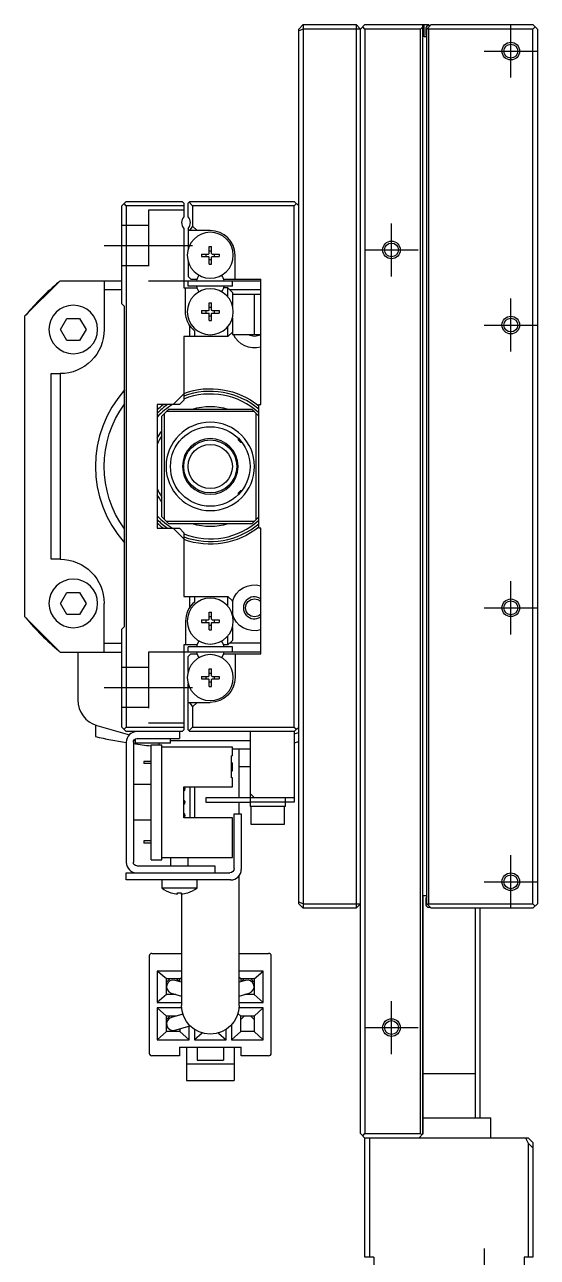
# Model space of a CAD drawing. Extents: x 0 to 1010, y -8 to 581.
# Drawn here: x 0 to 58, y 339.9 to 479.4 of the extents above; entities that cross this region are included whole.
import ezdxf

# ---------------------------------------------------------------- set-up
doc = ezdxf.new("R2010")
doc.units = 0
doc.header["$LTSCALE"] = 0.5
doc.linetypes.add('CENTER', pattern=[50.8, 31.75, -6.35, 6.35, -6.35])
doc.linetypes.add('DASHED', pattern=[19.05, 12.7, -6.35])
for name, color, linetype in [('MSM_CENTER', 1, 'CENTER'), ('MSM_CONTINUOUS', 7, 'CONTINUOUS'), ('MSM_DASHED', 4, 'DASHED'), ('MSM_NARROW', 5, 'CONTINUOUS')]:
    doc.layers.add(name, color=color, linetype=linetype)

msp = doc.modelspace()

# ---------------------------------------------------------------- linework, layer by layer
at = {"layer": 'MSM_CENTER'}
for p, q in [((55, 473.4), (55, 479.4)), ((52, 476.4), (58, 476.4)), ((41.5, 450.9), (41.5, 456.9)), ((9, 454.4), (19, 454.4)), ((38.5, 453.9), (44.5, 453.9)), ((55, 442.4), (55, 448.4)), ((52, 445.4), (58, 445.4)), ((55, 410.4), (55, 416.4)), ((52, 413.4), (58, 413.4)), ((9, 404.4), (19, 404.4)), ((55, 379.4), (55, 385.4)), ((52, 382.4), (58, 382.4)), ((41.5, 362.9), (41.5, 368.9)), ((38.5, 365.9), (44.5, 365.9)), ((52, 340.9), (52, 333.9))]:
    msp.add_line(p, q, dxfattribs=at)
at = {"layer": 'MSM_CONTINUOUS'}
for p, q in [((31.5, 479.4), (31, 478.9)), ((31.5, 478.9), (31, 478.69)), ((31, 379.9), (31, 478.9)), ((31.5, 479.4), (31.5, 379.4)), ((31.5, 479.4), (37.5, 479.4)), ((38, 478.9), (31.5, 478.9)), ((37.5, 479.4), (38, 478.9)), ((37.5, 479.4), (37.5, 379.4)), ((38.5, 479.4), (38, 478.9)), ((38, 353.9), (38, 478.9)), ((38.5, 478.9), (38.25, 479.15)), ((38.5, 479.4), (45.7, 479.4)), ((44.8, 478.9), (38.5, 478.9)), ((38.5, 478.9), (38.5, 353.9)), ((45, 479.1), (44.8, 478.9)), ((44.8, 353.9), (44.8, 478.9)), ((45, 479.4), (45, 353.8)), ((45.2, 478), (45.2, 479.4)), ((45.4, 479), (45.4, 478.3)), ((45.5, 478.9), (46, 479.4)), ((45.5, 379.9), (45.5, 478.9)), ((45.7, 478.9), (45.6, 479)), ((45.7, 479.4), (45.8, 479.3)), ((45.7, 479.3), (45.9, 479.3)), ((57.5, 478.9), (45.7, 478.9)), ((45.7, 478.9), (45.7, 379.9)), ((46, 479.4), (57.5, 479.4)), ((57.5, 479.4), (58, 478.9)), ((57.75, 479.15), (57.5, 478.9)), ((57.5, 379.9), (57.5, 478.9)), ((58, 478.9), (58, 379.9)), ((45.5, 478), (45.2, 478)), ((11, 458.9), (11.5, 459.4)), ((11.5, 458.9), (11.25, 459.15)), ((11.5, 459.4), (17.8, 459.4)), ((17.8, 459.4), (18, 459.2)), ((18, 459.2), (18, 457.66)), ((18.7, 459.4), (18.5, 459.2)), ((18.5, 457.66), (18.5, 459.2)), ((19, 458.9), (18.6, 459.3)), ((18.7, 459.4), (30.5, 459.4)), ((30.5, 459.4), (31, 458.9)), ((30.75, 459.15), (30.5, 458.9)), ((11, 447.8), (11, 458.9)), ((11.5, 458.9), (11.5, 399.9)), ((18, 458.9), (11.5, 458.9)), ((30.5, 458.9), (19, 458.9)), ((19, 458.9), (19, 456.6)), ((30.5, 399.9), (30.5, 458.9)), ((18, 456.33), (18, 449.6)), ((18.5, 456.33), (18.5, 454.01)), ((19, 456.6), (18.65, 456.1)), ((19.5, 456.1), (19, 456.6)), ((21, 456.1), (18.5, 456.1)), ((20, 453.44), (20.8, 453.44)), ((20, 453.44), (20, 453.15)), ((20.53, 453.15), (20.53, 453.44)), ((20.86, 454.3), (21.14, 454.3)), ((20.86, 453.5), (20.86, 454.3)), ((21.14, 453.77), (20.86, 453.77)), ((21.14, 453.5), (21.14, 454.3)), ((21.2, 453.44), (22, 453.44)), ((21.47, 453.15), (21.47, 453.44)), ((22, 453.44), (22, 453.15)), ((18.5, 452.58), (18.5, 450.9)), ((20, 453.15), (20.8, 453.15)), ((20.86, 452.3), (20.86, 453.09)), ((20.86, 452.83), (21.14, 452.83)), ((20.86, 452.3), (21.14, 452.3)), ((21.14, 452.3), (21.14, 453.09)), ((21.2, 453.15), (22, 453.15)), ((23.8, 450.6), (23.8, 453.3)), ((18.5, 450.9), (18.8, 450.6)), ((18.8, 450.6), (19.46, 450.6)), ((19.54, 450.73), (19.46, 450.6)), ((22.54, 450.6), (22.33, 450.97)), ((22.54, 450.6), (26.7, 450.6)), ((26.7, 436.4), (26.7, 450.6)), ((4, 450.4), (0, 446.4)), ((4, 450.4), (11, 450.4)), ((9, 450.4), (9, 444.9)), ((11, 449.4), (9, 449.4)), ((18, 450.4), (26.7, 450.4)), ((18, 449.6), (19.46, 449.6)), ((18.2, 446.9), (18.2, 449.6)), ((18.5, 449.8), (18.5, 450.4)), ((23.5, 449.8), (18.5, 449.8)), ((19.46, 449.6), (19.67, 449.22)), ((19.58, 449.4), (19.57, 449.4)), ((22.43, 449.4), (22.42, 449.4)), ((22.46, 449.46), (22.54, 449.6)), ((23, 449.6), (22.54, 449.6)), ((23, 448.56), (23, 449.6)), ((23.5, 449.1), (23, 449.6)), ((26.7, 449.4), (23.2, 449.4)), ((23.5, 449.8), (23.5, 450.4)), ((11, 447.8), (11.3, 447.5)), ((20.86, 447.9), (21.14, 447.9)), ((20.86, 447.1), (20.86, 447.9)), ((21.14, 447.1), (21.14, 447.9)), ((23.5, 449.1), (23.5, 447.61)), ((26.7, 448.85), (23.5, 448.85)), ((26, 444.35), (26, 448.85)), ((11.3, 411.3), (11.3, 447.5)), ((20, 447.04), (20.8, 447.04)), ((20, 447.04), (20, 446.75)), ((20, 446.75), (20.8, 446.75)), ((20.53, 446.75), (20.53, 447.04)), ((21.14, 447.37), (20.86, 447.37)), ((20.86, 445.9), (20.86, 446.69)), ((20.86, 446.43), (21.14, 446.43)), ((21.14, 445.9), (21.14, 446.69)), ((21.2, 447.04), (22, 447.04)), ((21.2, 446.75), (22, 446.75)), ((21.47, 446.75), (21.47, 447.04)), ((22, 447.04), (22, 446.75)), ((0, 446.4), (0, 412.4)), ((4.06, 444.9), (4.78, 446.15)), ((4.78, 446.15), (6.22, 446.15)), ((6.22, 446.15), (6.94, 444.9)), ((18.7, 444.1), (18.7, 445.3)), ((20.86, 445.9), (21.14, 445.9)), ((23, 444.1), (23, 445.23)), ((23.5, 446.18), (23.5, 444.35)), ((4.78, 443.65), (4.06, 444.9)), ((6.22, 443.65), (4.78, 443.65)), ((6.94, 444.9), (6.22, 443.65)), ((23, 444.1), (18, 444.1)), ((18, 444.1), (18, 436.9)), ((19.2, 444.75), (19.2, 444.1)), ((23, 444.1), (23.5, 444.6)), ((23.5, 444.35), (26.7, 444.35)), ((3, 418.9), (3, 439.9)), ((3, 439.9), (4, 439.9)), ((4, 439.9), (4, 418.9)), ((16.79, 436.4), (18, 437.6)), ((18, 436.9), (17.5, 436.4)), ((17.5, 436.4), (15, 436.4)), ((15, 436.4), (15, 422.4)), ((15.5, 435.1), (16.3, 435.9)), ((15.8, 435.4), (15.8, 423.4)), ((26, 435.6), (16, 435.6)), ((16.3, 435.9), (25.7, 435.9)), ((25.7, 435.9), (26.5, 435.1)), ((26.2, 423.4), (26.2, 435.4)), ((26.5, 422.4), (26.5, 436.4)), ((26.5, 436.4), (26.7, 436.4)), ((15.5, 423.7), (15.5, 435.1)), ((24.2, 432.37), (24.2, 432.56)), ((24.2, 432.37), (24.42, 432.15)), ((24.42, 432.31), (24.42, 432.15)), ((24.42, 432.15), (24.56, 432.15)), ((24.56, 432.15), (24.56, 432.15)), ((18.04, 428.33), (18.04, 428.33)), ((23.97, 428.33), (23.97, 428.33)), ((19.56, 426.6), (19.62, 426.6)), ((19.69, 426.53), (19.62, 426.6)), ((22.38, 426.6), (22.31, 426.53)), ((22.38, 426.6), (22.44, 426.6)), ((24.42, 426.65), (24.2, 426.42)), ((24.2, 426.23), (24.2, 426.42)), ((24.42, 426.65), (24.42, 426.48)), ((24.56, 426.65), (24.42, 426.65)), ((16.3, 422.9), (15.5, 423.7)), ((16, 423.2), (26, 423.2)), ((25.7, 422.9), (16.3, 422.9)), ((26, 423.2), (25.7, 422.9)), ((26, 423.2), (26.2, 423.4)), ((26.5, 423.7), (26.2, 423.4)), ((15, 422.4), (17.5, 422.4)), ((18, 421.19), (16.79, 422.4)), ((17.5, 422.4), (18, 421.9)), ((18, 421.9), (18, 414.7)), ((26.7, 422.4), (26.5, 422.4)), ((26.7, 408.2), (26.7, 422.4)), ((4, 418.9), (3, 418.9)), ((4.06, 413.9), (4.78, 415.15)), ((4.78, 415.15), (6.22, 415.15)), ((6.22, 415.15), (6.94, 413.9)), ((18, 414.7), (23, 414.7)), ((18.7, 413.49), (18.7, 414.7)), ((19.2, 414.7), (19.2, 414.04)), ((23, 413.56), (23, 414.7)), ((23.5, 414.2), (23, 414.7)), ((4.78, 412.65), (4.06, 413.9)), ((6.94, 413.9), (6.22, 412.65)), ((9, 408.4), (9, 413.9)), ((23.5, 414.2), (23.5, 412.61)), ((0, 412.4), (4, 408.4)), ((6.22, 412.65), (4.78, 412.65)), ((18.2, 411.9), (18.2, 409.2)), ((20, 412.04), (20.8, 412.04)), ((20, 412.04), (20, 411.75)), ((20, 411.75), (20.8, 411.75)), ((20.53, 411.75), (20.53, 412.04)), ((20.86, 412.9), (21.14, 412.9)), ((20.86, 412.1), (20.86, 412.9)), ((21.14, 412.37), (20.86, 412.37)), ((20.86, 410.9), (20.86, 411.69)), ((21.14, 412.1), (21.14, 412.9)), ((21.14, 410.9), (21.14, 411.69)), ((21.2, 412.04), (22, 412.04)), ((21.2, 411.75), (22, 411.75)), ((21.47, 411.75), (21.47, 412.04)), ((22, 412.04), (22, 411.75)), ((11.3, 411.3), (11, 411)), ((11, 399.9), (11, 411)), ((20.86, 411.43), (21.14, 411.43)), ((20.86, 410.9), (21.14, 410.9)), ((23, 409.2), (23, 410.23)), ((23.5, 411.18), (23.5, 409.7)), ((9, 409.4), (11, 409.4)), ((19.46, 409.2), (18, 409.2)), ((18, 409.2), (18, 399.6)), ((18.5, 408.4), (18.5, 409)), ((23.5, 409), (18.5, 409)), ((19.67, 409.57), (19.46, 409.2)), ((19.58, 409.4), (19.57, 409.4)), ((22.43, 409.4), (22.42, 409.4)), ((22.54, 409.2), (22.46, 409.33)), ((23, 409.2), (22.54, 409.2)), ((23, 409.2), (23.5, 409.7)), ((26.7, 409.4), (23.2, 409.4)), ((23.5, 408.4), (23.5, 409)), ((4, 408.4), (11, 408.4)), ((6, 408.4), (6, 402.98)), ((26.7, 408.4), (18, 408.4)), ((18.8, 408.2), (18.5, 407.9)), ((18.5, 406.21), (18.5, 407.9)), ((18.8, 408.2), (19.46, 408.2)), ((19.46, 408.2), (19.54, 408.06)), ((22.33, 407.82), (22.54, 408.2)), ((22.54, 408.2), (26.7, 408.2)), ((23.8, 408.2), (23.8, 405.5)), ((20.86, 406.5), (21.14, 406.5)), ((20.86, 405.7), (20.86, 406.5)), ((21.14, 405.97), (20.86, 405.97)), ((21.14, 405.7), (21.14, 406.5)), ((18.5, 399.6), (18.5, 404.78)), ((20, 405.64), (20.8, 405.64)), ((20, 405.64), (20, 405.35)), ((20, 405.35), (20.8, 405.35)), ((20.53, 405.35), (20.53, 405.64)), ((20.86, 404.5), (20.86, 405.29)), ((20.86, 405.03), (21.14, 405.03)), ((21.14, 404.5), (21.14, 405.29)), ((21.2, 405.64), (22, 405.64)), ((21.2, 405.35), (22, 405.35)), ((21.47, 405.35), (21.47, 405.64)), ((22, 405.64), (22, 405.35)), ((20.86, 404.5), (21.14, 404.5)), ((18.5, 402.7), (21, 402.7)), ((18.65, 402.7), (19, 402.2)), ((19, 402.2), (19.5, 402.7)), ((19, 402.2), (19, 399.9)), ((8, 400.15), (8, 398.83)), ((8.17, 400.09), (11.85, 399.04)), ((11.5, 399.4), (11, 399.9)), ((11.25, 399.65), (11.5, 399.9)), ((11.5, 399.9), (18, 399.9)), ((17.8, 399.4), (11.5, 399.4)), ((17.5, 399.4), (17.5, 398.6)), ((18, 399.6), (17.8, 399.4)), ((18.5, 399.6), (18.7, 399.4)), ((18.6, 399.5), (19, 399.9)), ((30.5, 399.4), (18.7, 399.4)), ((19, 399.9), (30.5, 399.9)), ((25.5, 399.4), (25.5, 390.9)), ((30.5, 399.9), (30.75, 399.65)), ((31, 399.9), (30.5, 399.4)), ((30.5, 399.4), (30.5, 391.4)), ((30.5, 399.14), (31, 399.28)), ((11.5, 398.2), (11.5, 384.6)), ((12.3, 398.2), (12.3, 384.6)), ((12.35, 398.4), (12.5, 398.4)), ((12.5, 398.54), (12.5, 398.1)), ((16.5, 398.1), (12.5, 398.1)), ((12.7, 398.6), (17.5, 398.6)), ((14.3, 384.9), (14.3, 397.9)), ((14.3, 397.9), (15.5, 397.9)), ((15.18, 398.1), (15.18, 397.9)), ((15.5, 384.9), (15.5, 397.9)), ((23.5, 397.65), (15.5, 397.65)), ((16.5, 398.1), (16.5, 398.6)), ((16.5, 398.4), (25.5, 398.4)), ((23.5, 396.65), (23.5, 397.65)), ((23.4, 394.15), (23.4, 396.65)), ((23.5, 396.65), (23.4, 396.65)), ((25.5, 397.4), (23.5, 397.4)), ((24.25, 391.9), (24.25, 397.4)), ((14.3, 396.02), (13.5, 396.02)), ((13.5, 396.02), (13.5, 395.77)), ((14.3, 395.77), (13.5, 395.77)), ((23.4, 395.85), (23.5, 395.85)), ((23.4, 395.47), (23.5, 395.47)), ((23.4, 395.32), (23.5, 395.32)), ((23.4, 394.95), (23.5, 394.95)), ((23.5, 394.95), (23.5, 395.85)), ((25.5, 395.4), (24.25, 395.4)), ((14.3, 393.4), (12.3, 393.4)), ((23.5, 394.15), (23.4, 394.15)), ((23.5, 393.15), (23.5, 394.15)), ((18, 389.65), (18, 393.15)), ((18, 393.15), (23.5, 393.15)), ((18.7, 393.15), (18.7, 389.65)), ((19.2, 393.15), (19.2, 389.65)), ((26, 391.9), (25.5, 392.4)), ((20.5, 391.9), (20.5, 391.4)), ((30.5, 391.9), (20.5, 391.9)), ((20.5, 391.4), (25.5, 391.4)), ((24.25, 390.1), (24.25, 391.4)), ((29.5, 391.4), (25.5, 391.4)), ((29.5, 390.9), (25.5, 390.9)), ((25.6, 390.9), (25.6, 388.9)), ((29.4, 388.9), (29.4, 390.9)), ((29.5, 390.9), (29.5, 391.9)), ((30.5, 391.4), (29.5, 391.4)), ((12.3, 389.4), (14.3, 389.4)), ((23.5, 389.65), (18, 389.65)), ((23.5, 385.15), (23.5, 389.65)), ((23.7, 383.9), (23.7, 390.1)), ((23.7, 390.1), (24.5, 390.1)), ((24.5, 390.1), (24.5, 383.8)), ((25.6, 388.9), (29.4, 388.9)), ((14.3, 387.02), (13.5, 387.02)), ((13.5, 387.02), (13.5, 386.77)), ((14.3, 386.77), (13.5, 386.77)), ((15.5, 385.15), (23.5, 385.15)), ((16.5, 385.15), (16.5, 384.2)), ((18.5, 384.2), (18.5, 385.15)), ((12.7, 384.2), (21.5, 384.2)), ((14.3, 384.9), (15.5, 384.9)), ((21.5, 384.2), (21.5, 383.4)), ((11.5, 382.6), (11.5, 383.4)), ((11.5, 383.4), (23.2, 383.4)), ((23.3, 382.6), (11.5, 382.6)), ((15.5, 382.6), (15.5, 381.7)), ((19.5, 381.7), (19.5, 382.6)), ((24.25, 368.4), (24.25, 383.06)), ((15.5, 381.7), (19.5, 381.7)), ((16.55, 381.14), (16.57, 381.14)), ((17.3, 381.14), (17.7, 381.14)), ((17.3, 381.01), (17.3, 381.14)), ((17.7, 381.14), (17.7, 381.01)), ((17.75, 381.01), (17.75, 368.4)), ((18.43, 381.14), (18.45, 381.14)), ((31.5, 379.9), (31, 380.1)), ((31, 379.9), (31.5, 379.4)), ((31.5, 379.9), (38, 379.9)), ((38, 379.9), (37.5, 379.4)), ((45.5, 380.8), (45.1, 380.8)), ((45.1, 353.9), (45.1, 380.8)), ((45.4, 380.5), (45.4, 379.8)), ((46, 379.4), (45.5, 379.9)), ((45.6, 379.8), (45.7, 379.9)), ((45.7, 379.9), (57.5, 379.9)), ((45.9, 379.5), (45.7, 379.5)), ((57.5, 379.9), (57.75, 379.65)), ((58, 379.9), (57.5, 379.4)), ((37.5, 379.4), (31.5, 379.4)), ((57.5, 379.4), (46, 379.4)), ((51, 355.7), (51, 379.4)), ((51.5, 379.4), (51.5, 355.7)), ((14.1, 374), (14.1, 363)), ((14.4, 374.3), (17.75, 374.3)), ((24.25, 374.3), (27.6, 374.3)), ((27.9, 363), (27.9, 374)), ((15, 372.3), (15, 368.75)), ((16.05, 371.4), (15, 372.3)), ((17.75, 372.3), (15, 372.3)), ((16.05, 369.65), (16.05, 371.4)), ((17.55, 371.4), (16.05, 371.4)), ((16.05, 371.02), (16.43, 371.4)), ((17.75, 371.02), (17.01, 371.24)), ((17.18, 371.4), (17.46, 371.11)), ((17.55, 371.4), (17.75, 371.57)), ((17.55, 371.08), (17.55, 371.4)), ((27, 372.3), (24.25, 372.3)), ((24.45, 371.4), (24.25, 371.57)), ((24.99, 371.24), (24.25, 371.02)), ((24.45, 371.4), (24.45, 371.08)), ((25.95, 371.4), (24.45, 371.4)), ((24.54, 371.11), (24.83, 371.4)), ((25.58, 371.4), (25.95, 371.02)), ((25.95, 371.4), (27, 372.3)), ((25.95, 371.4), (25.95, 369.65)), ((27, 368.75), (27, 372.3)), ((16.59, 369.8), (17.75, 369.46)), ((24.25, 369.46), (25.41, 369.8)), ((16.05, 369.65), (15, 368.75)), ((15, 368.75), (17.75, 368.75)), ((17.11, 369.65), (16.05, 369.65)), ((24.25, 368.75), (27, 368.75)), ((25.95, 369.65), (24.89, 369.65)), ((25.95, 369.65), (27, 368.75)), ((15, 368.15), (15, 364.5)), ((16.05, 367.2), (15, 368.15)), ((17.76, 368.15), (15, 368.15)), ((16.05, 365.45), (16.05, 367.2)), ((17.14, 367.2), (16.05, 367.2)), ((16.05, 366.82), (16.43, 367.2)), ((17.9, 367.41), (16.6, 367.04)), ((17.73, 367.36), (17.88, 367.49)), ((24.45, 367.2), (24.12, 367.49)), ((27, 368.15), (24.24, 368.15)), ((24.45, 365.45), (24.45, 367.2)), ((25.95, 367.2), (24.45, 367.2)), ((24.45, 366.82), (24.83, 367.2)), ((25.58, 367.2), (25.95, 366.82)), ((25.95, 367.2), (27, 368.15)), ((25.95, 367.2), (25.95, 365.45)), ((27, 364.5), (27, 368.15)), ((17, 365.6), (18.72, 366.08)), ((17.55, 365.75), (17.55, 365.45)), ((18.6, 364.5), (18.6, 366.05)), ((19.2, 365.69), (19.2, 364.5)), ((22.8, 364.5), (22.8, 365.69)), ((23.4, 366.2), (23.4, 364.5)), ((16.05, 365.45), (15, 364.5)), ((15, 364.5), (18.6, 364.5)), ((17.55, 365.45), (16.05, 365.45)), ((17.55, 365.45), (18.6, 364.5)), ((20.07, 365.28), (19.2, 364.5)), ((19.2, 364.5), (22.8, 364.5)), ((21.93, 365.28), (22.8, 364.5)), ((24.45, 365.45), (23.4, 364.5)), ((23.4, 364.5), (27, 364.5)), ((25.95, 365.45), (24.45, 365.45)), ((25.95, 365.45), (27, 364.5)), ((17.5, 363.7), (24.5, 363.7)), ((17.5, 363.7), (17.5, 362.7)), ((18.3, 363.7), (18.3, 359.9)), ((19.5, 363.7), (19.5, 362.2)), ((22.5, 363.7), (22.5, 362.2)), ((23.7, 363.7), (23.7, 359.9)), ((24.5, 362.7), (24.5, 363.7)), ((17.5, 362.7), (14.4, 362.7)), ((18.3, 361.81), (23.7, 361.81)), ((19.5, 362.2), (22.5, 362.2)), ((27.6, 362.7), (24.5, 362.7)), ((45.1, 360.7), (51, 360.7)), ((18.3, 359.9), (23.7, 359.9)), ((45.1, 355.7), (52.75, 355.7)), ((52.75, 353.4), (52.75, 355.7)), ((38, 353.9), (38.5, 353.4)), ((38.25, 353.65), (38.5, 353.9)), ((38.5, 353.9), (44.8, 353.9)), ((38.5, 339.9), (38.5, 353.4)), ((57, 353.4), (38.5, 353.4)), ((39, 353.4), (39, 339.9)), ((44.6, 353.4), (45.1, 353.9)), ((44.8, 353.9), (44.95, 353.75)), ((57, 352.78), (56.69, 353.4)), ((57, 353.4), (57.5, 352.9)), ((57, 339.9), (57, 352.78)), ((57.5, 352.28), (57, 352.78)), ((57.5, 352.9), (57.5, 339.9)), ((39.5, 339.9), (38.5, 339.9)), ((39.5, 339.9), (39.5, 324.4)), ((57.5, 339.9), (56.5, 339.9)), ((56.5, 339.9), (56.5, 324.4))]:
    msp.add_line(p, q, dxfattribs=at)
for centre, radius in [((55, 476.4), 0.783), ((41.5, 453.9), 0.783), ((55, 445.4), 0.783), ((21, 429.4), 4.5), ((21, 429.4), 3), ((55, 413.4), 0.783), ((55, 382.4), 0.783), ((41.5, 365.9), 0.783)]:
    msp.add_circle(centre, radius, dxfattribs=at)
at = {"layer": 'MSM_CONTINUOUS', "extrusion": (0, 0, -1)}
for centre, radius in [((-21, 453.3), 2.6), ((-21, 446.9), 2.6), ((-5.5, 444.9), 2.75), ((-21, 429.4), 5), ((-21, 429.4), 3.15), ((-5.5, 413.9), 2.75), ((-21, 411.9), 2.6), ((-21, 405.5), 2.6)]:
    msp.add_circle(centre, radius, dxfattribs=at)
at = {"layer": 'MSM_CONTINUOUS'}
for centre, radius, start, end in [((45.7, 479), 0.3, 90, 180), ((45.7, 478.3), 0.3, 180, 228.1897), ((18.75, 457), 1, 138.5904, 221.4096), ((17.75, 457), 1, 318.5904, 41.4096), ((21, 453.3), 2.8, 0, 90), ((21, 450.1), 1.59, 143.8028, 169.1069), ((21.12, 449.98), 1.75, 142.994, 154.5052), ((20.88, 449.98), 1.75, 34.5052, 37.006), ((21, 450.1), 1.59, 10.8931, 36.1972), ((21, 429.4), 27, 129.3765, 140.6235), ((21, 450.1), 1.59, 190.8931, 216.1972), ((21.12, 450.21), 1.75, 214.5052, 217.006), ((21, 450.1), 1.59, 323.8028, 349.1069), ((20.88, 450.21), 1.75, 322.994, 334.5052), ((21, 446.9), 2.8, 214.7719, 229.9948), ((21, 429.4), 13, 138.2583, 221.7417), ((21, 429.4), 8.5, 49.6798, 110.6673), ((21, 429.4), 8.2, 47.8764, 111.4601), ((21, 429.4), 8.5, 124.5603, 134.9009), ((21, 429.4), 8.2, 121.3881, 137.0297), ((21, 429.4), 6.5, 147.7958, 157.3801), ((21, 429.4), 6.5, 202.6199, 212.2042), ((21, 429.4), 8.2, 222.9703, 238.6119), ((21, 429.4), 8.5, 225.0991, 235.4397), ((21, 429.4), 8.2, 248.5399, 312.1236), ((21, 429.4), 8.5, 249.3327, 310.3202), ((21, 411.9), 2.8, 130.0052, 180), ((21, 429.4), 27, 219.3765, 230.6235), ((21, 408.7), 1.59, 143.8028, 169.1069), ((21.12, 408.58), 1.75, 142.994, 145.4948), ((20.88, 408.58), 1.75, 25.4948, 37.006), ((21, 408.7), 1.59, 10.8931, 36.1972), ((21, 408.7), 1.59, 190.8931, 216.1972), ((21.12, 408.81), 1.75, 205.4948, 217.006), ((21, 408.7), 1.59, 323.8028, 349.107), ((20.88, 408.81), 1.75, 322.994, 325.4948), ((9, 402.98), 3, 180, 254.0042), ((12.7, 398.2), 1.2, 90, 180), ((21, 457.4), 60, 257.4867, 260.8898), ((21, 457.4), 60, 261.6627, 263.5886), ((21, 457.4), 60, 279.1102, 279.5941), ((17.9, 392.9), 0.25, 293.5782, 66.4218), ((17.9, 391.4), 0.25, 293.5782, 66.4218), ((17.9, 389.9), 0.25, 293.5782, 66.4218), ((12.7, 384.6), 1.2, 180, 270), ((23.3, 383.8), 1.2, 270, 0), ((17.5, 384.2), 3.2, 231.3178, 252.73), ((17.5, 384.2), 3.19, 253.0947, 266.4096), ((17.5, 384.2), 3.19, 273.5904, 286.9053), ((17.5, 384.2), 3.2, 287.27, 308.6822), ((45.7, 380.5), 0.3, 131.8103, 180), ((45.7, 379.8), 0.3, 180, 270), ((14.4, 374), 0.3, 90, 180), ((27.6, 374), 0.3, 0, 90), ((16.8, 370.52), 0.75, 73.4791, 253.4791), ((25.2, 370.52), 0.75, 286.5209, 106.5209), ((16.8, 366.32), 0.75, 105.6242, 285.6242), ((14.4, 363), 0.3, 180, 270), ((27.6, 363), 0.3, 270, 0)]:
    msp.add_arc(centre, radius, start, end, dxfattribs=at)
at = {"layer": 'MSM_CONTINUOUS', "extrusion": (0, 0, -1)}
for centre, radius, start, end in [((-20.8, 453.5), 0.06, 180, 270), ((-21.2, 453.5), 0.06, 270, 0), ((-20.8, 453.09), 0.06, 90, 180), ((-21.2, 453.09), 0.06, 0, 90), ((-21, 446.9), 2.8, 325.2281, 0), ((-20.8, 447.1), 0.06, 180, 270), ((-20.8, 446.69), 0.06, 90, 180), ((-21.2, 447.1), 0.06, 270, 0), ((-21.2, 446.69), 0.06, 0, 90), ((-4, 444.9), 5, 180, 270), ((-26, 445.4), 2.6, 254.3815, 336.1812), ((-21, 429.4), 8.8, 70.0677, 128.6822), ((-21, 429.4), 12, 323.9334, 36.0666), ((-21, 429.4), 8.8, 47.0141, 52.6982), ((-21, 429.4), 6.8, 72.9174, 107.0826), ((-21, 429.4), 6.8, 28.0725, 36.0189), ((-21, 429.4), 6.8, 323.9811, 331.9275), ((-21, 429.4), 8.8, 307.3018, 312.9859), ((-21, 429.4), 6.8, 252.9174, 287.0826), ((-21, 429.4), 8.8, 231.3178, 289.9323), ((-4, 413.9), 5, 90, 180), ((-26, 413.4), 2.6, 15.9424, 105.6185), ((-26, 413.4), 1.01, 225.9346, 134.0654), ((-20.8, 412.1), 0.06, 180, 270), ((-20.8, 411.69), 0.06, 90, 180), ((-21.2, 412.1), 0.06, 270, 0), ((-21.2, 411.69), 0.06, 0, 90), ((-26, 413.4), 2.6, 254.3815, 344.0576), ((-20.8, 405.7), 0.06, 180, 270), ((-20.8, 405.29), 0.06, 90, 180), ((-21, 405.5), 2.8, 180, 270), ((-21.2, 405.7), 0.06, 270, 0), ((-21.2, 405.29), 0.06, 0, 90), ((-12.7, 398.2), 0.4, 0, 90), ((-12.7, 384.6), 0.4, 270, 0), ((-23.2, 383.9), 0.5, 180, 270), ((-21, 368.4), 3.25, 180, 360)]:
    msp.add_arc(centre, radius, start, end, dxfattribs=at)
at = {"layer": 'MSM_DASHED'}
for p, q in [((14, 458.4), (14, 450.4)), ((18, 458.4), (14, 458.4)), ((14, 456.65), (11, 456.65)), ((11, 452.15), (14, 452.15)), ((14, 450.4), (18, 450.4)), ((14, 408.4), (14, 400.4)), ((18, 408.4), (14, 408.4)), ((14, 406.65), (11, 406.65)), ((11, 402.15), (14, 402.15)), ((14, 400.4), (18, 400.4))]:
    msp.add_line(p, q, dxfattribs=at)
at = {"layer": 'MSM_NARROW'}
msp.add_line((24.56, 432.15), (24.56, 432.15), dxfattribs=at)
for centre, radius in [((55, 476.4), 1), ((41.5, 453.9), 1), ((55, 445.4), 1), ((21, 429.4), 2.5), ((55, 413.4), 1), ((55, 382.4), 1), ((41.5, 365.9), 1)]:
    msp.add_circle(centre, radius, dxfattribs=at)
for centre, start, end in [((26, 445.4), 237.1401, 302.8599), ((26, 413.4), 55.9442, 304.0558)]:
    msp.add_arc(centre, 1.25, start, end, dxfattribs=at)

doc.saveas('drawing.dxf')
